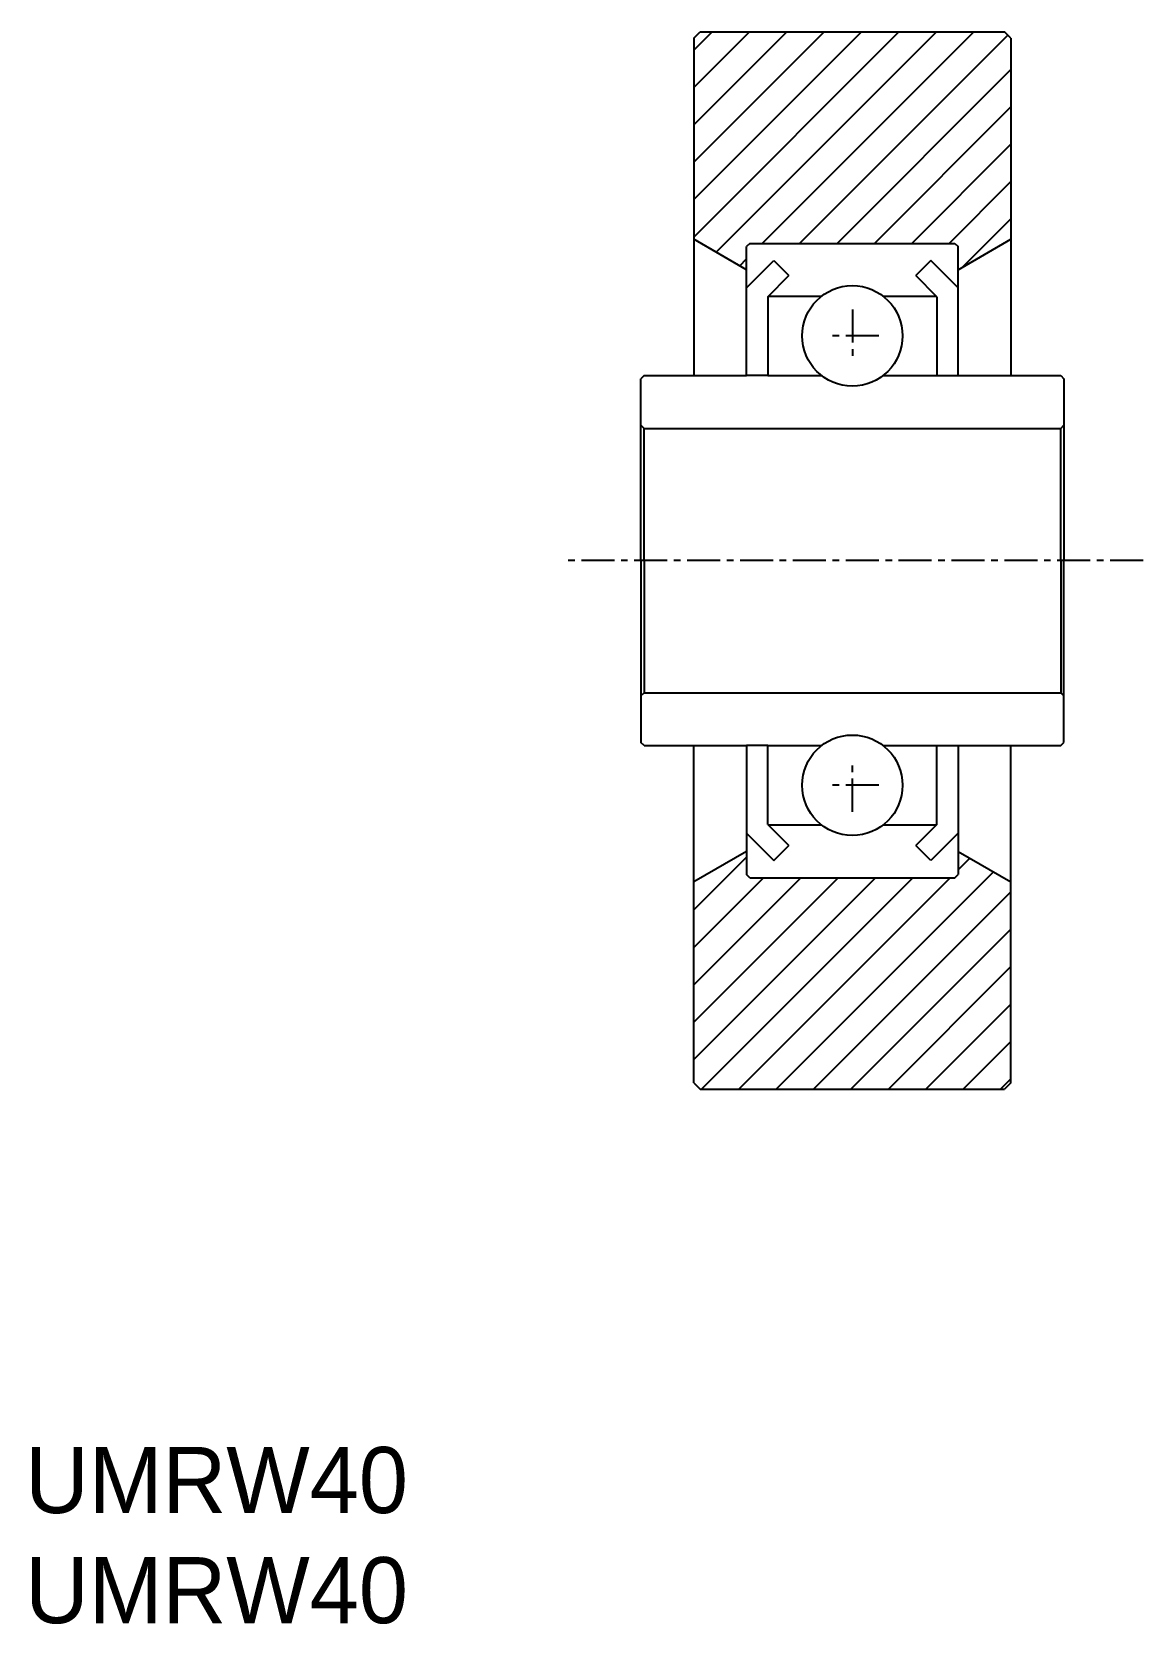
# Model space of a CAD drawing. Extents: x -68.4 to -26.4, y 6 to 66.2.
import ezdxf

# ---------------------------------------------------------------- set-up
doc = ezdxf.new("R2010")
doc.units = 0
doc.linetypes.add('CENTER', pattern=[2, 1.25, -0.25, 0.25, -0.25])
doc.layers.get('0').update_dxf_attribs({"linetype": 'CONTINUOUS'})
doc.layers.add('CENTER', color=1, linetype='CENTER')

# ---------------------------------------------------------------- blocks, each defined once
blk = doc.blocks.new('*U2')
for p in [(-68.677, 10.173), (-68.677, 6.006)]:
    blk.add_text('UMRW40', height=2.5).set_placement(p)
blk = doc.blocks.new('*X3')
at = {"color": 0, "linetype": 'CONTINUOUS'}
for p, q in [((-43.381, 58.443), (-35.618, 66.205)), ((-43.381, 59.857), (-37.032, 66.205)), ((-43.381, 61.271), (-38.446, 66.205)), ((-43.381, 62.685), (-39.861, 66.205)), ((-43.381, 64.099), (-41.275, 66.205)), ((-43.381, 65.514), (-42.689, 66.205)), ((-42.537, 57.873), (-34.204, 66.205)), ((-40.79, 58.205), (-32.79, 66.205)), ((-39.375, 58.205), (-31.498, 66.083)), ((-37.961, 58.205), (-31.381, 64.786)), ((-36.547, 58.205), (-31.381, 63.371)), ((-35.133, 58.205), (-31.381, 61.957)), ((-33.719, 58.205), (-31.381, 60.543)), ((-33.2, 57.31), (-31.381, 59.129)), ((-41.64, 57.355), (-41.381, 57.614)), ((-43.381, 32.987), (-41.381, 34.987)), ((-33.381, 34.501), (-32.935, 34.948)), ((-40.263, 26.205), (-32.038, 34.43)), ((-43.381, 27.33), (-36.505, 34.205)), ((-43.381, 28.744), (-37.92, 34.205)), ((-43.381, 30.158), (-39.334, 34.205)), ((-43.381, 31.572), (-40.748, 34.205)), ((-43.091, 26.205), (-35.091, 34.205)), ((-41.677, 26.205), (-33.677, 34.205)), ((-38.848, 26.205), (-31.381, 33.673)), ((-37.434, 26.205), (-31.381, 32.259)), ((-36.02, 26.205), (-31.381, 30.845)), ((-34.606, 26.205), (-31.381, 29.43)), ((-33.192, 26.205), (-31.381, 28.016)), ((-31.777, 26.205), (-31.381, 26.602))]:
    blk.add_line(p, q, dxfattribs=at)

msp = doc.modelspace()

# ---------------------------------------------------------------- linework, layer by layer
at = {"color": 7, "linetype": 'CONTINUOUS'}
for p, q in [((-43.381, 65.965), (-43.141, 66.205)), ((-43.381, 65.965), (-43.381, 53.205)), ((-43.141, 66.205), (-31.621, 66.205)), ((-31.381, 65.965), (-31.621, 66.205)), ((-31.381, 65.965), (-31.381, 53.205)), ((-41.381, 57.205), (-43.381, 58.36)), ((-41.261, 58.205), (-41.381, 58.085)), ((-41.381, 56.517), (-41.381, 58.085)), ((-41.261, 58.205), (-33.501, 58.205)), ((-33.501, 58.205), (-33.381, 58.085)), ((-33.381, 57.205), (-31.381, 58.36)), ((-33.381, 56.517), (-33.381, 58.085)), ((-41.381, 56.517), (-40.347, 57.551)), ((-40.347, 57.551), (-39.781, 56.985)), ((-34.415, 57.551), (-34.981, 56.985)), ((-33.381, 56.517), (-34.415, 57.551)), ((-40.581, 56.185), (-39.781, 56.985)), ((-34.181, 56.185), (-34.981, 56.985)), ((-41.381, 53.205), (-41.381, 56.517)), ((-40.581, 56.185), (-40.581, 53.205)), ((-40.561, 56.205), (-38.547, 56.205)), ((-36.215, 56.205), (-34.201, 56.205)), ((-34.181, 56.185), (-34.181, 53.205)), ((-33.381, 53.205), (-33.381, 56.517)), ((-45.261, 53.205), (-45.381, 53.085)), ((-45.381, 51.205), (-45.381, 53.085)), ((-45.261, 53.205), (-41.381, 53.205)), ((-40.581, 53.205), (-41.381, 53.205)), ((-40.581, 53.205), (-38.547, 53.205)), ((-36.215, 53.205), (-34.181, 53.205)), ((-34.181, 53.205), (-33.381, 53.205)), ((-33.381, 53.205), (-29.501, 53.205)), ((-29.501, 53.205), (-29.381, 53.085)), ((-29.381, 53.085), (-29.381, 51.205)), ((-45.261, 51.205), (-45.381, 51.325)), ((-45.381, 46.205), (-45.381, 51.205)), ((-45.261, 46.205), (-45.261, 51.205)), ((-45.261, 51.205), (-29.501, 51.205)), ((-29.501, 51.205), (-29.381, 51.325)), ((-29.501, 46.205), (-29.501, 51.205)), ((-29.381, 51.205), (-29.381, 46.205)), ((-45.381, 46.205), (-45.381, 41.205)), ((-45.261, 46.205), (-45.261, 41.205)), ((-29.501, 46.205), (-29.501, 41.205)), ((-29.381, 41.205), (-29.381, 46.205)), ((-45.381, 41.205), (-45.381, 39.325)), ((-45.261, 41.205), (-45.381, 41.085)), ((-45.261, 41.205), (-29.501, 41.205)), ((-29.501, 41.205), (-29.381, 41.085)), ((-29.381, 39.325), (-29.381, 41.205)), ((-45.261, 39.205), (-45.381, 39.325)), ((-45.261, 39.205), (-41.381, 39.205)), ((-43.381, 26.445), (-43.381, 39.205)), ((-41.381, 39.205), (-41.381, 35.894)), ((-40.581, 39.205), (-41.381, 39.205)), ((-40.581, 36.225), (-40.581, 39.205)), ((-40.581, 39.205), (-38.547, 39.205)), ((-36.215, 39.205), (-34.181, 39.205)), ((-34.181, 36.225), (-34.181, 39.205)), ((-34.181, 39.205), (-33.381, 39.205)), ((-33.381, 39.205), (-33.381, 35.894)), ((-33.381, 39.205), (-29.501, 39.205)), ((-31.381, 26.445), (-31.381, 39.205)), ((-29.501, 39.205), (-29.381, 39.325)), ((-40.581, 36.225), (-39.781, 35.425)), ((-40.561, 36.205), (-38.547, 36.205)), ((-36.215, 36.205), (-34.201, 36.205)), ((-34.181, 36.225), (-34.981, 35.425)), ((-41.381, 35.894), (-40.347, 34.86)), ((-41.381, 35.894), (-41.381, 34.325)), ((-33.381, 35.894), (-34.415, 34.86)), ((-33.381, 35.894), (-33.381, 34.325)), ((-41.381, 35.205), (-43.381, 34.051)), ((-40.347, 34.86), (-39.781, 35.425)), ((-34.415, 34.86), (-34.981, 35.425)), ((-33.381, 35.205), (-31.381, 34.051)), ((-41.261, 34.205), (-41.381, 34.325)), ((-41.261, 34.205), (-33.501, 34.205)), ((-33.501, 34.205), (-33.381, 34.325)), ((-43.381, 26.445), (-43.141, 26.205)), ((-43.141, 26.205), (-31.621, 26.205)), ((-31.381, 26.445), (-31.621, 26.205))]:
    msp.add_line(p, q, dxfattribs=at)
for centre in [(-37.381, 54.705), (-37.381, 37.705)]:
    msp.add_circle(centre, 1.9, dxfattribs=at)
at = {"layer": 'CENTER', "color": 1, "linetype": 'CENTER'}
for p, q in [((-37.381, 55.705), (-37.381, 53.705)), ((-36.381, 54.705), (-38.381, 54.705)), ((-26.381, 46.205), (-48.381, 46.205)), ((-37.381, 36.705), (-37.381, 38.705)), ((-36.381, 37.705), (-38.381, 37.705))]:
    msp.add_line(p, q, dxfattribs=at)

# ---------------------------------------------------------------- block references
at = {"color": 3, "linetype": 'CONTINUOUS'}
msp.add_blockref('*X3', (0, 0), dxfattribs=at)
at = {"color": 7, "linetype": 'CONTINUOUS'}
msp.add_blockref('*U2', (0, 0), dxfattribs=at)

doc.saveas('drawing.dxf')
